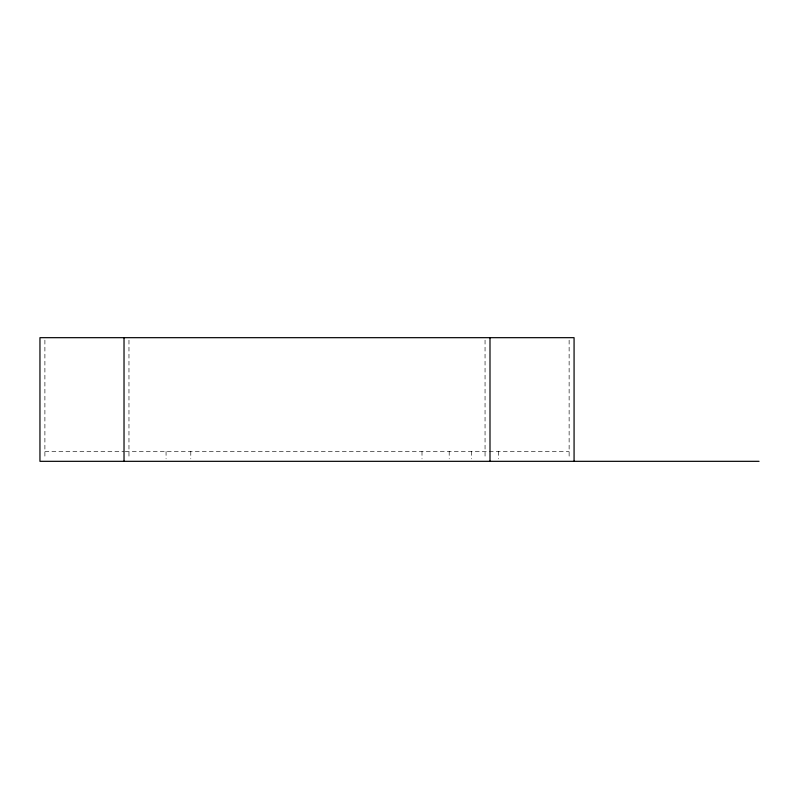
<?xml version="1.0" encoding="UTF-8"?>
<svg xmlns="http://www.w3.org/2000/svg" width="799" height="799" viewBox="0 0 799 799"><rect width="100%" height="100%" fill="white"/><g stroke="black" fill="none" stroke-linecap="round" stroke-linejoin="round"><path stroke-width="0.6" stroke-dasharray="4 3" d="M44.894 451.425L124.025 451.425M125.263 451.425L569.128 451.425M569.128 340.154L569.128 458.846M498.656 451.425L498.656 458.846M485.053 340.154L485.053 458.846M471.45 451.425L471.45 458.846M449.198 451.425L449.198 458.846M422.002 451.425L422.002 458.846M190.791 451.425L190.791 458.846M166.062 451.425L166.062 458.846M128.969 340.154L128.969 458.846M44.894 340.154L44.894 458.846"/><path stroke-width="1.2" d="M759.05 461.323L39.95 461.323L39.95 337.677L574.072 337.677L574.072 461.323M489.997 337.677L489.997 461.323M124.025 337.677L124.025 461.323"/></g></svg>
